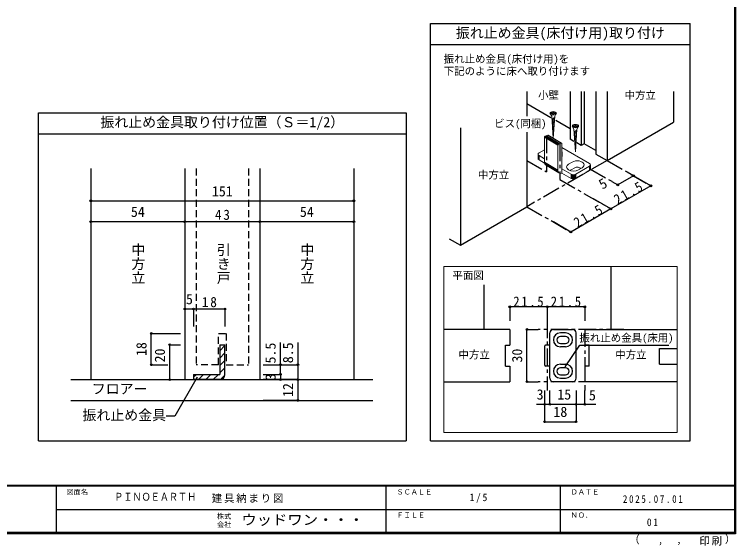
# Model space of a CAD drawing. Units: millimetres at full size, sheet at 1:5, with parts at other scales. Extents: x -973 to 977, y -718 to 696.
# Drawn here: x -58 to 977, y -718 to 45 of the extents above; entities that cross this region are included whole.
import ezdxf
from ezdxf.enums import TextEntityAlignment as Align

# ---------------------------------------------------------------- set-up
doc = ezdxf.new("R2010")
doc.units = ezdxf.units.MM
doc.header["$LTSCALE"] = 5
doc.header["$PDMODE"] = 32
doc.header["$PDSIZE"] = 2.5
doc.linetypes.add('CHAIN1', pattern=[8, 5, -1, 1, -1])
doc.linetypes.add('DASHED2', pattern=[3, 2, -1])
for name, color, linetype in [('0-6_扉', 6, 'Continuous'), ('0-A_文字', 7, 'Continuous'), ('0-B_寸法', 7, 'Continuous'), ('1-3_仕上げ', 2, 'Continuous'), ('1-4_枠', 3, 'Continuous'), ('1-6_扉', 7, 'DASHED2'), ('1-7_金物', 7, 'Continuous'), ('1-A_文字', 7, 'Continuous'), ('1-B_寸法', 7, 'Continuous'), ('F-1_枠', 6, 'Continuous'), ('F-A_文字', 7, 'Continuous')]:
    doc.layers.add(name, color=color, linetype=linetype)
doc.layers.add('0-7_金物', color=7, linetype='Continuous', lineweight=18)
doc.styles.add('@ＭＳ ゴシック', font='')
doc.styles.add('ＭＳ ゴシック', font='')
doc.styles.get('@ＭＳ ゴシック').set_extended_font_data('@MS Gothic')
doc.styles.get('ＭＳ ゴシック').set_extended_font_data('MS Gothic')

msp = doc.modelspace()

# ---------------------------------------------------------------- linework, layer by layer
at = {"layer": '0-6_扉', "color": 2}
for p, q in [((677.176, -65.971), (677.176, -101.041)), ((739.143, -65.971), (739.143, -134.197)), ((755.052, -65.971), (755.052, -143.382)), ((759.472, -65.971), (759.472, -140.831)), ((776.266, -65.971), (776.266, -155.63)), ((792.176, -65.971), (792.176, -164.815)), ((887.635, -65.971), (887.635, -109.702)), ((677.176, -124.191), (677.176, -231.21)), ((744.604, -137.35), (739.143, -134.197)), ((755.052, -143.382), (748.695, -139.712)), ((759.472, -140.831), (755.052, -143.382)), ((776.266, -150.526), (759.472, -140.831)), ((565.806, -277.138), (581.716, -286.324))]:
    msp.add_line(p, q, dxfattribs=at)
at = {"layer": '0-6_扉', "color": 7}
for p, q in [((677.176, -83.111), (711.449, -102.899)), ((718.734, -107.104), (739.143, -118.887))]:
    msp.add_line(p, q, dxfattribs=at)
at = {"layer": '0-6_扉', "color": 2}
for points in [[(776.266, -155.63), (792.176, -164.815), (887.635, -109.702)], [(581.716, -117.967), (581.716, -286.324), (677.176, -231.21)]]:
    msp.add_lwpolyline(points, dxfattribs=at)
at = {"layer": '0-7_金物'}
for p, q in [((710.952, -98.285), (712.777, -101.445)), ((711.058, -96.513), (714.421, -96.513)), ((711.058, -96.513), (711.058, -97.547)), ((711.058, -97.547), (714.421, -97.547)), ((714.85, -132.747), (712.777, -101.445)), ((716.994, -103.019), (713.03, -105.264)), ((714.421, -96.513), (714.421, -94.997)), ((714.421, -94.997), (715.455, -94.997)), ((714.421, -99.063), (714.421, -97.547)), ((714.421, -99.063), (715.455, -99.063)), ((715.018, -132.847), (717.099, -101.445)), ((715.455, -96.513), (715.455, -94.997)), ((715.455, -96.513), (718.818, -96.513)), ((718.923, -98.285), (717.099, -101.445)), ((718.818, -97.547), (718.818, -96.513)), ((716.886, -104.648), (713.13, -106.774)), ((716.779, -106.276), (713.23, -108.285)), ((716.671, -107.904), (713.33, -109.795)), ((716.563, -109.532), (713.43, -111.306)), ((716.455, -111.16), (713.53, -112.816)), ((716.347, -112.788), (713.63, -114.326)), ((746.24, -114.885), (746.24, -113.369)), ((746.24, -113.369), (747.274, -113.369)), ((747.274, -114.885), (747.274, -113.369)), ((716.239, -114.416), (713.73, -115.837)), ((716.131, -116.045), (713.83, -117.347)), ((716.023, -117.673), (713.93, -118.858)), ((715.916, -119.301), (714.03, -120.368)), ((715.808, -120.929), (714.13, -121.879)), ((715.7, -122.557), (714.23, -123.389)), ((742.772, -116.657), (744.596, -119.816)), ((742.877, -114.885), (746.24, -114.885)), ((742.877, -114.885), (742.877, -115.918)), ((742.877, -115.918), (746.24, -115.918)), ((746.757, -152.435), (744.596, -119.816)), ((748.814, -121.391), (744.849, -123.635)), ((748.706, -123.019), (744.95, -125.146)), ((746.24, -117.434), (746.24, -115.918)), ((746.24, -117.434), (747.274, -117.434)), ((746.757, -152.435), (748.918, -119.816)), ((747.274, -114.885), (750.637, -114.885)), ((750.743, -116.657), (748.918, -119.816)), ((750.637, -115.918), (750.637, -114.885)), ((721.567, -143.064), (702.283, -131.573)), ((702.283, -131.573), (702.283, -167.297)), ((721.599, -142.77), (702.316, -131.28)), ((721.695, -142.469), (702.411, -130.978)), ((721.847, -142.181), (702.563, -130.69)), ((722.045, -141.926), (702.762, -130.435)), ((722.276, -141.721), (702.993, -130.23)), ((703.241, -130.089), (707.071, -128.482)), ((722.524, -141.58), (703.241, -130.089)), ((726.354, -139.973), (707.071, -128.482)), ((726.602, -139.906), (707.319, -128.415)), ((726.833, -139.917), (707.55, -128.426)), ((727.031, -140.006), (707.748, -128.515)), ((715.592, -124.185), (714.33, -124.899)), ((715.484, -125.813), (714.431, -126.41)), ((715.376, -127.441), (714.531, -127.92)), ((715.268, -129.07), (714.631, -129.431)), ((715.161, -130.698), (714.731, -130.941)), ((748.598, -124.647), (745.05, -126.656)), ((748.49, -126.275), (745.15, -128.166)), ((748.383, -127.903), (745.25, -129.677)), ((748.275, -129.531), (745.35, -131.187)), ((748.167, -131.159), (745.45, -132.698)), ((748.059, -132.788), (745.55, -134.208)), ((747.951, -134.416), (745.65, -135.719)), ((721.567, -143.064), (721.567, -178.788)), ((722.524, -141.58), (726.354, -139.973)), ((727.312, -182.872), (727.312, -140.654)), ((747.843, -136.044), (745.75, -137.229)), ((747.735, -137.672), (745.85, -138.739)), ((747.628, -139.3), (745.95, -140.25)), ((747.52, -140.928), (746.05, -141.76)), ((747.412, -142.556), (746.15, -143.271)), ((747.304, -144.185), (746.25, -144.781)), ((694.608, -153.785), (702.283, -149.354)), ((767.087, -169.094), (727.312, -146.13)), ((727.589, -152.764), (727.589, -158.888)), ((747.196, -145.813), (746.35, -146.291)), ((747.088, -147.441), (746.45, -147.802)), ((746.98, -149.069), (746.551, -149.312)), ((693.144, -155.826), (693.144, -161.95)), ((693.314, -156.573), (693.314, -162.697)), ((693.814, -157.269), (693.814, -163.393)), ((702.283, -162.298), (694.608, -157.867)), ((694.608, -157.867), (694.608, -163.991)), ((702.387, -168.482), (694.608, -163.991)), ((721.567, -178.788), (702.283, -167.297)), ((721.762, -180.387), (702.479, -168.896)), ((722.336, -181.712), (703.053, -170.222)), ((723.249, -182.674), (703.966, -171.184)), ((737.035, -170.115), (742.338, -167.053)), ((745.874, -175.218), (740.57, -178.28)), ((767.087, -173.176), (747.641, -184.403)), ((751.177, -178.28), (756.48, -175.218)), ((767.087, -173.176), (767.087, -179.3)), ((767.881, -172.579), (767.881, -178.702)), ((768.381, -171.882), (768.381, -178.006)), ((768.551, -171.135), (768.551, -177.259)), ((740.57, -184.403), (727.312, -176.749)), ((740.57, -190.527), (727.312, -182.872)), ((740.57, -184.403), (740.57, -190.527)), ((741.606, -184.862), (741.606, -190.986)), ((742.812, -185.15), (742.812, -191.274)), ((744.106, -185.249), (744.106, -191.373)), ((745.4, -185.15), (745.4, -191.274)), ((746.606, -184.862), (746.606, -190.986)), ((767.087, -179.3), (747.641, -190.527)), ((747.641, -184.403), (747.641, -190.527)), ((557.791, -555.241), (557.791, -317.079)), ((557.791, -317.079), (892.65, -317.079))]:
    msp.add_line(p, q, dxfattribs=at)
for points in [[(715.455, -99.063), (715.455, -97.547), (718.818, -97.547)], [(747.274, -117.434), (747.274, -115.918), (750.637, -115.918)], [(892.65, -317.079), (892.65, -555.241), (557.791, -555.241)]]:
    msp.add_lwpolyline(points, dxfattribs=at)
for centre in [(714.938, -97.03), (746.757, -115.402)]:
    msp.add_ellipse(centre, major_axis=(4.71, 0), ratio=0.5, dxfattribs=at)
for centre, major_axis, ratio, start_param, end_param in [((703.241, -131.172), (0.64, 1.074), 0.663414, 0.73181839, 2.30261472), ((707.071, -129.565), (0.64, 1.074), 0.663414, 6.22960554, 7.0150037), ((722.524, -142.662), (0.64, 1.074), 0.663414, 0.73181839, 2.30261472), ((726.354, -141.055), (0.64, 1.074), 0.663414, 5.44420737, 7.0150037), ((698.144, -155.826), (-5, 0), 0.57735, 5.49778714, 7.06858347), ((717.589, -152.764), (10, 0), 0.57735, 6.04714601, 6.5192246), ((698.144, -161.95), (-5, 0), 0.57735, 6.28318531, 7.06858347), ((717.589, -158.888), (10, 0), 0.57735, 6.04714601, 6.5192246), ((749.409, -171.135), (10, 0), 0.57735, 5.49778714, 8.6393798), ((708.028, -164.887), (3.839, 6.443), 0.663414, 2.30261472, 3.08801288), ((744.106, -174.197), (10, 0), 0.57735, 2.35619449, 5.49778714), ((749.409, -177.259), (5, 0), 0.57735, 0.26179939, 2.35619449), ((763.551, -171.135), (-5, 0), 0.57735, 2.35619449, 3.92699082), ((727.312, -176.377), (3.839, 6.443), 0.663414, 2.30261472, 3.87341104), ((744.106, -180.321), (5, 0), 0.57735, 2.35619449, 2.78022553), ((744.106, -182.362), (-5, 0), 0.57735, 0.78539816, 2.35619449), ((763.551, -177.259), (-5, 0), 0.57735, 2.35619449, 3.14159265), ((744.106, -188.486), (-5, 0), 0.57735, 0.78539816, 2.35619449)]:
    msp.add_ellipse(centre, major_axis=major_axis, ratio=ratio, start_param=start_param, end_param=end_param, dxfattribs=at)
at = {"layer": '0-A_文字', "color": 3}
for p, q in [((538.927, -567.5), (538.927, 31.633)), ((538.927, 31.633), (911.639, 31.633)), ((911.639, -567.5), (911.639, 31.633)), ((538.927, 1.633), (911.639, 1.633)), ((-23.573, -96.475), (503.927, -96.475)), ((-23.573, -567.5), (-23.573, -96.475)), ((503.927, -96.475), (503.927, -567.5)), ((-23.573, -126.475), (503.927, -126.475)), ((-23.573, -567.5), (503.927, -567.5)), ((538.927, -567.5), (911.639, -567.5))]:
    msp.add_line(p, q, dxfattribs=at)
at = {"layer": '0-A_文字', "color": 4}
for p, q in [((731.878, -461.235), (753.102, -429.867)), ((753.102, -429.867), (881.089, -429.867))]:
    msp.add_line(p, q, dxfattribs=at)
at = {"layer": '0-B_寸法', "color": 4, "linetype": 'CHAIN1'}
for p, q in [((792.176, -164.815), (677.176, -231.21)), ((792.176, -164.815), (855.213, -201.21)), ((768.551, -177.259), (799.112, -194.904))]:
    msp.add_line(p, q, dxfattribs=at)
at = {"layer": '0-B_寸法', "color": 4}
for p, q in [((830.213, -186.776), (821.242, -181.597)), ((799.112, -194.904), (807.624, -199.818)), ((830.213, -186.776), (807.624, -199.818))]:
    msp.add_line(p, q, dxfattribs=at)
at = {"layer": '0-B_寸法'}
for p in [(830.213, -186.776), (807.624, -199.818)]:
    msp.add_point(p, dxfattribs=at)
at = {"layer": '1-3_仕上げ', "color": 7}
for p, q in [((591.158, -407.479), (557.791, -407.479)), ((821.783, -407.479), (892.65, -407.479))]:
    msp.add_line(p, q, dxfattribs=at)
at = {"layer": '1-3_仕上げ'}
for p, q in [((22.921, -479.417), (455.915, -479.417)), ((22.921, -509.417), (455.915, -509.417))]:
    msp.add_line(p, q, dxfattribs=at)
at = {"layer": '1-4_枠'}
for p, q in [((51.427, -176.167), (51.427, -479.417)), ((186.427, -176.167), (186.427, -479.417)), ((293.927, -176.167), (293.927, -479.417)), ((428.927, -176.167), (428.927, -479.417)), ((652.721, -407.479), (557.791, -407.479)), ((652.721, -407.479), (652.721, -429.979)), ((760.221, -407.479), (892.65, -407.479)), ((760.221, -407.479), (760.221, -429.979)), ((646.471, -429.979), (652.721, -429.979)), ((646.471, -459.979), (646.471, -429.979)), ((766.471, -429.979), (760.221, -429.979)), ((766.471, -459.979), (766.471, -429.979)), ((867.721, -434.979), (892.65, -434.979)), ((867.721, -457.479), (867.721, -434.979)), ((760.221, -459.979), (760.221, -482.479)), ((766.471, -459.979), (760.221, -459.979)), ((867.721, -457.479), (892.65, -457.479)), ((557.791, -482.479), (652.721, -482.479)), ((892.65, -482.479), (760.221, -482.479))]:
    msp.add_line(p, q, dxfattribs=at)
at = {"layer": '1-4_枠', "color": 4}
for p, q in [((293.927, -252.78), (186.427, -252.78)), ((428.927, -252.78), (293.927, -252.78))]:
    msp.add_line(p, q, dxfattribs=at)
at = {"layer": '1-4_枠', "color": 7}
for p, q in [((797.721, -317.079), (797.721, -407.479)), ((797.721, -407.479), (892.65, -407.479))]:
    msp.add_line(p, q, dxfattribs=at)
at = {"layer": '1-4_枠', "color": 4, "linetype": 'CHAIN1'}
for p, q in [((706.471, -394.979), (706.471, -494.979)), ((816.365, -407.479), (693.517, -407.479)), ((760.221, -407.479), (760.221, -494.979)), ((816.365, -482.479), (693.517, -482.479))]:
    msp.add_line(p, q, dxfattribs=at)
at = {"layer": '1-4_枠', "color": 7}
msp.add_lwpolyline([(615.221, -343.36), (615.221, -407.479), (557.791, -407.479)], dxfattribs=at)
at = {"layer": '1-4_枠'}
msp.add_lwpolyline([(646.471, -459.979), (652.721, -459.979), (652.721, -482.479)], dxfattribs=at)
at = {"layer": '1-4_枠', "color": 7}
for p in [(186.427, -252.78), (293.927, -252.78), (428.927, -252.78)]:
    msp.add_point(p, dxfattribs=at)
at = {"layer": '1-6_扉'}
for p, q in [((202.677, -176.167), (202.677, -458.167)), ((277.677, -176.167), (277.677, -458.167)), ((234.553, -458.167), (202.677, -458.167)), ((245.803, -458.167), (277.677, -458.167))]:
    msp.add_line(p, q, dxfattribs=at)
msp.add_lwpolyline([(234.553, -458.167), (234.553, -413.167), (245.803, -413.167), (245.803, -458.167)], dxfattribs=at)
at = {"layer": '1-7_金物', "color": 4, "linetype": 'CHAIN1'}
for p, q in [((705.156, -129.286), (705.156, -180.969)), ((677.176, -164.815), (705.156, -180.969)), ((724.439, -192.103), (797.713, -234.407)), ((677.176, -231.21), (740.213, -267.605))]:
    msp.add_line(p, q, dxfattribs=at)
at = {"layer": '1-7_金物'}
for p, q in [((710.221, -477.479), (710.221, -412.479)), ((715.221, -407.479), (742.721, -407.479)), ((732.721, -412.479), (725.221, -412.479)), ((747.721, -477.479), (747.721, -412.479)), ((732.721, -417.479), (725.221, -417.479)), ((702.721, -458.729), (702.721, -431.229)), ((708.971, -429.979), (703.971, -429.979)), ((725.221, -427.479), (732.721, -427.479)), ((732.721, -432.479), (725.221, -432.479)), ((708.971, -459.979), (703.971, -459.979)), ((725.221, -457.479), (732.721, -457.479)), ((732.721, -462.479), (725.221, -462.479)), ((725.221, -472.479), (732.721, -472.479)), ((742.721, -482.479), (715.221, -482.479)), ((725.221, -477.479), (732.721, -477.479))]:
    msp.add_line(p, q, dxfattribs=at)
at = {"layer": '1-7_金物', "color": 3}
for p, q in [((236.428, -429.417), (243.928, -429.417)), ((236.428, -429.417), (236.428, -471.917)), ((243.928, -471.917), (243.928, -429.417)), ((198.928, -471.917), (198.928, -479.417)), ((198.928, -471.917), (236.428, -471.917)), ((236.428, -479.417), (198.928, -479.417))]:
    msp.add_line(p, q, dxfattribs=at)
at = {"layer": '1-7_金物', "color": 4}
for p, q in [((236.428, -438.123), (243.928, -430.623)), ((236.428, -448.73), (243.928, -441.23)), ((236.428, -459.337), (243.928, -451.837)), ((236.428, -469.943), (243.928, -462.443)), ((198.928, -475.623), (202.633, -471.918)), ((205.74, -479.417), (213.24, -471.918)), ((216.347, -479.417), (223.846, -471.918)), ((226.953, -479.417), (234.453, -471.918)), ((237.662, -479.315), (243.828, -473.15))]:
    msp.add_line(p, q, dxfattribs=at)
at = {"layer": '1-7_金物', "color": 4, "linetype": 'CHAIN1'}
msp.add_lwpolyline([(705.156, -129.286), (724.439, -140.864), (724.439, -192.103)], dxfattribs=at)
at = {"layer": '1-7_金物'}
for centre, radius, start, end in [((715.221, -412.479), 5, 90, 180), ((725.221, -422.479), 10, 90, 270), ((732.721, -422.479), 10, 270, 90), ((742.721, -412.479), 5, 0, 90), ((725.221, -422.479), 5, 90, 270), ((732.721, -422.479), 5, 270, 90), ((703.971, -431.229), 1.25, 90, 180), ((708.971, -431.229), 1.25, 0, 90), ((703.971, -458.729), 1.25, 180, 270), ((708.971, -458.729), 1.25, 270, 0), ((725.221, -467.479), 10, 90, 270), ((725.221, -467.479), 5, 90, 270), ((732.721, -467.479), 10, 270, 90), ((732.721, -467.479), 5, 270, 90), ((715.221, -477.479), 5, 180, 270), ((742.721, -477.479), 5, 270, 0)]:
    msp.add_arc(centre, radius, start, end, dxfattribs=at)
at = {"layer": '1-7_金物', "color": 3}
msp.add_arc((236.428, -471.917), 7.5, 270, 0, dxfattribs=at)
at = {"layer": '1-A_文字'}
for p, q in [((204.227, -476.206), (171.935, -532.137)), ((171.935, -532.137), (159.435, -532.137))]:
    msp.add_line(p, q, dxfattribs=at)
at = {"layer": '1-B_寸法', "color": 4}
for p, q in [((855.213, -201.21), (830.213, -186.776)), ((51.427, -222.78), (428.927, -222.78)), ((797.713, -234.407), (740.213, -267.605)), ((186.427, -252.78), (51.427, -252.78)), ((740.213, -267.605), (715.213, -253.171)), ((51.427, -374.417), (51.427, -399.417)), ((186.427, -378.167), (186.427, -403.167)), ((198.928, -378.167), (186.427, -378.167)), ((243.928, -378.167), (198.928, -378.167)), ((198.928, -378.167), (198.928, -403.167)), ((243.928, -378.167), (243.928, -403.167)), ((706.471, -374.979), (652.721, -374.979)), ((652.721, -374.979), (652.721, -394.979)), ((706.471, -374.979), (706.471, -394.979)), ((760.221, -374.979), (706.471, -374.979)), ((760.221, -374.979), (760.221, -394.979)), ((138.231, -458.167), (138.231, -413.167)), ((138.231, -413.167), (180.177, -413.167)), ((677.338, -407.479), (693.517, -407.479)), ((677.338, -482.479), (677.338, -407.479)), ((164.647, -429.417), (180.177, -429.417)), ((164.647, -479.417), (164.647, -429.417)), ((323.558, -471.917), (323.558, -426.324)), ((138.231, -458.167), (162.011, -458.167)), ((298.558, -458.167), (348.558, -458.167)), ((164.647, -479.417), (180.177, -479.417)), ((348.558, -479.417), (298.558, -479.417)), ((677.338, -482.479), (693.517, -482.479)), ((702.721, -514.979), (702.721, -494.979)), ((710.221, -514.979), (710.221, -494.979)), ((747.721, -494.979), (747.721, -539.979)), ((760.221, -514.995), (760.221, -494.979)), ((691.156, -514.979), (710.221, -514.979)), ((702.721, -539.979), (702.721, -514.979)), ((710.221, -514.979), (747.721, -514.979)), ((776.281, -514.995), (747.721, -514.995)), ((702.721, -539.979), (747.721, -539.979))]:
    msp.add_line(p, q, dxfattribs=at)
for points in [[(855.213, -201.21), (797.713, -234.407), (772.713, -219.974)], [(348.558, -426.324), (348.558, -479.417), (348.558, -509.417), (298.558, -509.417)], [(298.558, -471.917), (323.558, -471.917), (323.558, -479.417)]]:
    msp.add_lwpolyline(points, dxfattribs=at)
at = {"layer": '1-B_寸法'}
for p in [(855.213, -201.21), (51.427, -222.78), (428.927, -222.78), (797.713, -234.407), (51.427, -252.78), (186.427, -252.78), (740.213, -267.605), (186.427, -378.167), (198.928, -378.167), (243.928, -378.167), (652.721, -374.979), (706.471, -374.979), (760.221, -374.979), (138.231, -413.167), (677.338, -407.479), (164.647, -429.417), (138.231, -458.167), (323.558, -458.167), (348.558, -458.167), (323.558, -471.917), (164.647, -479.417), (323.558, -479.417), (348.558, -479.417), (677.338, -482.479), (348.558, -509.417), (702.721, -514.979), (710.221, -514.979), (747.721, -514.979), (747.721, -514.995), (760.221, -514.995), (702.721, -539.979), (747.721, -539.979)]:
    msp.add_point(p, dxfattribs=at)
at = {"layer": 'F-1_枠'}
for p, q in [((974.986, 695.833), (974.986, -700.833)), ((975.82, 695.833), (975.82, -700.833)), ((976.653, 695.833), (976.653, -700.833)), ((976.653, -631.667), (-973.347, -631.667)), ((976.653, -632.5), (-973.347, -632.5)), ((1.653, -632.5), (1.653, -699.167)), ((474.986, -632.5), (474.986, -699.167)), ((724.986, -632.5), (724.986, -699.167)), ((1.653, -665.833), (974.986, -665.834)), ((976.653, -699.167), (-973.347, -699.167)), ((976.653, -700), (-973.347, -700)), ((976.653, -700.833), (-973.347, -700.833))]:
    msp.add_line(p, q, dxfattribs=at)

# ---------------------------------------------------------------- texts
at = {"layer": '0-A_文字', "style": 'ＭＳ ゴシック'}
for s, height, p in [('振れ止め金具(床付け用)取り付け', 14.66, (575.283, 6.633)), ('振れ止め金具(床付け用)を', 11, (557.836, -27.826)), ('下記のように床へ取り付けます', 11, (557.836, -45.362)), ('小壁', 11, (693.159, -79.815)), ('中方立', 11, (817.405, -79.815)), ('振れ止め金具取り付け位置（Ｓ＝1/2）', 14.66, (65.177, -121.475)), ('中方立', 11, (606.946, -194.186)), ('平面図', 11, (570.233, -338.556)), ('中方立', 11, (579.006, -452.479)), ('中方立', 11, (803.935, -452.479))]:
    msp.add_text(s, height=height, dxfattribs=at).set_placement(p, align=Align.BOTTOM_LEFT)
at = {"layer": '0-B_寸法', "style": 'ＭＳ ゴシック'}
msp.add_text('ビス(同梱)', height=11, dxfattribs=at).set_placement((630.234, -120.593), align=Align.BOTTOM_LEFT)
msp.add_text('5', height=14.66, rotation=30, dxfattribs=at).set_placement((787.746, -210.675), align=Align.BOTTOM_LEFT)
at = {"layer": '1-4_枠', "color": 7, "insert": (229.552, -250.28), "char_height": 14.66, "attachment_point": 7, "style": 'ＭＳ ゴシック'}
msp.add_mtext('\\T1.27;\\W0.95;43', dxfattribs=at)
at = {"layer": '1-A_文字', "style": '@ＭＳ ゴシック'}
for s, p in [('中方立', (107.677, -283.011)), ('引き戸', (230.177, -283.011)), ('中方立', (350.177, -283.011))]:
    msp.add_text(s, height=14.66, rotation=270, dxfattribs=at).set_placement(p, align=Align.BOTTOM_LEFT)
at = {"layer": '1-A_文字', "style": 'ＭＳ ゴシック'}
for s, height, p in [('振れ止め金具(床用)', 11, (752.506, -428.368)), ('フロアー', 14.66, (52.786, -504.417)), ('振れ止め金具', 14.66, (39.435, -542.137))]:
    msp.add_text(s, height=height, dxfattribs=at).set_placement(p, align=Align.BOTTOM_LEFT)
at = {"layer": '1-B_寸法', "style": 'ＭＳ ゴシック'}
for s, p in [('151', (225.177, -220.78)), ('54', (108.927, -250.28)), ('54', (351.427, -250.28)), ('5', (187.997, -375.667)), ('3', (691.156, -512.479)), ('15', (720.846, -512.479)), ('5', (766.281, -513.607)), ('18', (715.221, -537.479))]:
    msp.add_text(s, height=14.66, dxfattribs=at).set_placement(p, align=Align.BOTTOM_LEFT)
for s, p in [('18', (135.731, -445.667)), ('5.5', (321.058, -456.324)), ('8.5', (346.058, -455.966)), ('20', (162.147, -454.818)), ('30', (674.838, -454.979)), ('3', (321.058, -480.667)), ('12', (346.058, -504.417))]:
    msp.add_text(s, height=14.66, rotation=90, dxfattribs=at).set_placement(p, align=Align.BOTTOM_LEFT)
at = {"layer": '1-B_寸法', "char_height": 14.66, "attachment_point": 7, "rotation": 30, "style": 'ＭＳ ゴシック'}
for insert in [(807.519, -228.746), (750.019, -261.944)]:
    msp.add_mtext('\\T1.28;\\W0.9;21.5', dxfattribs=dict(at, insert=insert))
at = {"layer": '1-B_寸法', "char_height": 14.66, "attachment_point": 7, "style": 'ＭＳ ゴシック'}
for s, insert in [('\\T1.27;\\W0.95;18', (210.803, -375.667)), ('\\T1.28;\\W0.9;21.5', (657.721, -374.979)), ('\\T1.28;\\W0.9;21.5', (711.471, -374.979))]:
    msp.add_mtext(s, dxfattribs=dict(at, insert=insert))
at = {"layer": 'F-A_文字', "style": 'ＭＳ ゴシック'}
for s, height, p in [('図面名', 7.331, (16.653, -646.667)), ('ＳＣＡＬＥ', 7.331, (489.986, -646.667)), ('ＤＡＴＥ', 7.331, (739.986, -646.667)), ('株式', 7.331, (232.486, -681.5)), ('ＦＩＬＥ', 7.331, (489.986, -680)), ('ＮＯ．', 7.331, (739.986, -680.001)), ('会社', 7.331, (232.486, -693.5)), ('（', 11, (823.992, -718.052)), ('）', 11, (961.387, -717.355)), (',', 11, (865.199, -718.052)), (',', 11, (891.686, -717.588))]:
    msp.add_text(s, height=height, dxfattribs=at).set_placement(p, align=Align.BOTTOM_LEFT)
for s, height, width, p in [('ＰＩＮＯＥＡＲＴＨ', 11, 0.85, (84.986, -656.667)), ('ウッドワン・・・', 14.66, 1.1, (267.486, -692.5))]:
    msp.add_text(s, height=height, dxfattribs=dict(at, width=width)).set_placement(p, align=Align.BOTTOM_LEFT)
at = {"layer": 'F-A_文字', "char_height": 11, "attachment_point": 7, "style": 'ＭＳ ゴシック'}
for s, insert in [('\\T1.17;建具納まり図', (224.986, -656.667)), ('\\T1.38;\\W0.9;1/5', (594.986, -656.667)), ('\\T1.39;\\W0.85;2025.07.01', (814.986, -656.667)), ('\\T1.36;\\W0.9;01', (849.361, -690.001)), ('\\T1.17;印刷', (924.678, -717.82))]:
    msp.add_mtext(s, dxfattribs=dict(at, insert=insert))

doc.saveas('drawing.dxf')
